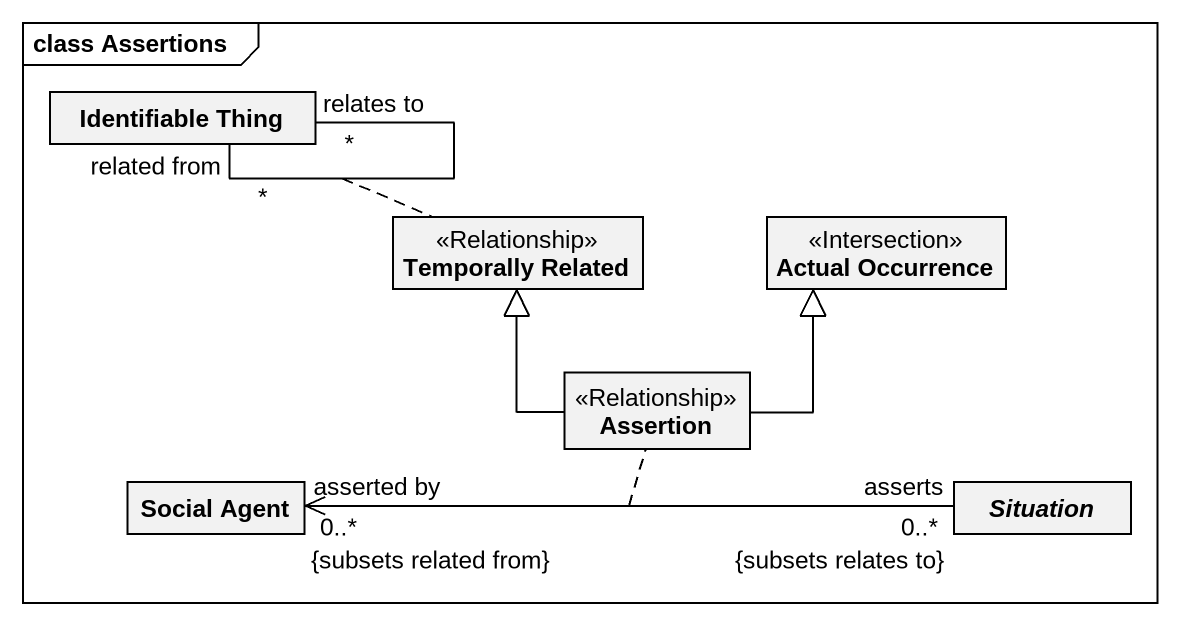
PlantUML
@startuml
mainframe class Assertions
hide circle
hide empty members
class "Identifiable Thing" as Identifiable_Thing
class "Temporally Related" as Temporally_Related <<Relationship>>
class "Actual Occurrence" as Actual_Occurrence <<Intersection>>
class Assertion <<Relationship>>
class "Social Agent" as Social_Agent
abstract class Situation
Identifiable_Thing "related from\n*" -- "relates to\n*" Identifiable_Thing
(Identifiable_Thing, Identifiable_Thing) .. Temporally_Related
Assertion -up-|> Temporally_Related
Assertion -up-|> Actual_Occurrence
Social_Agent "0..*\nasserted by\n{subsets related from}" <-right- "0..*\nasserts\n{subsets relates to}" Situation
(Social_Agent, Situation) .. Assertion
@enduml
